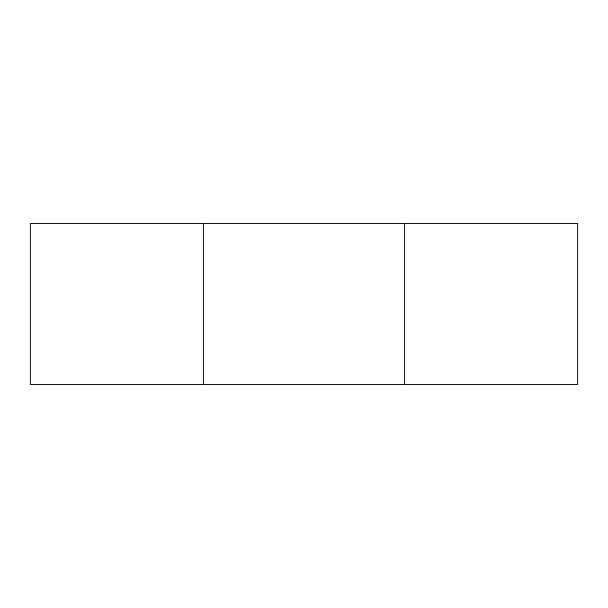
<?xml version="1.0" encoding="UTF-8"?>
<svg xmlns="http://www.w3.org/2000/svg" width="608" height="608" viewBox="0 0 608 608"><rect width="100%" height="100%" fill="white"/><g stroke="black" fill="none" stroke-linecap="round" stroke-linejoin="round"><path stroke-width="0.91" d="M404.586 223.531L404.586 384.469M203.414 223.531L203.414 384.469M577.6 223.531L30.4 223.531L30.4 384.469L577.6 384.469L577.6 223.531"/></g></svg>
